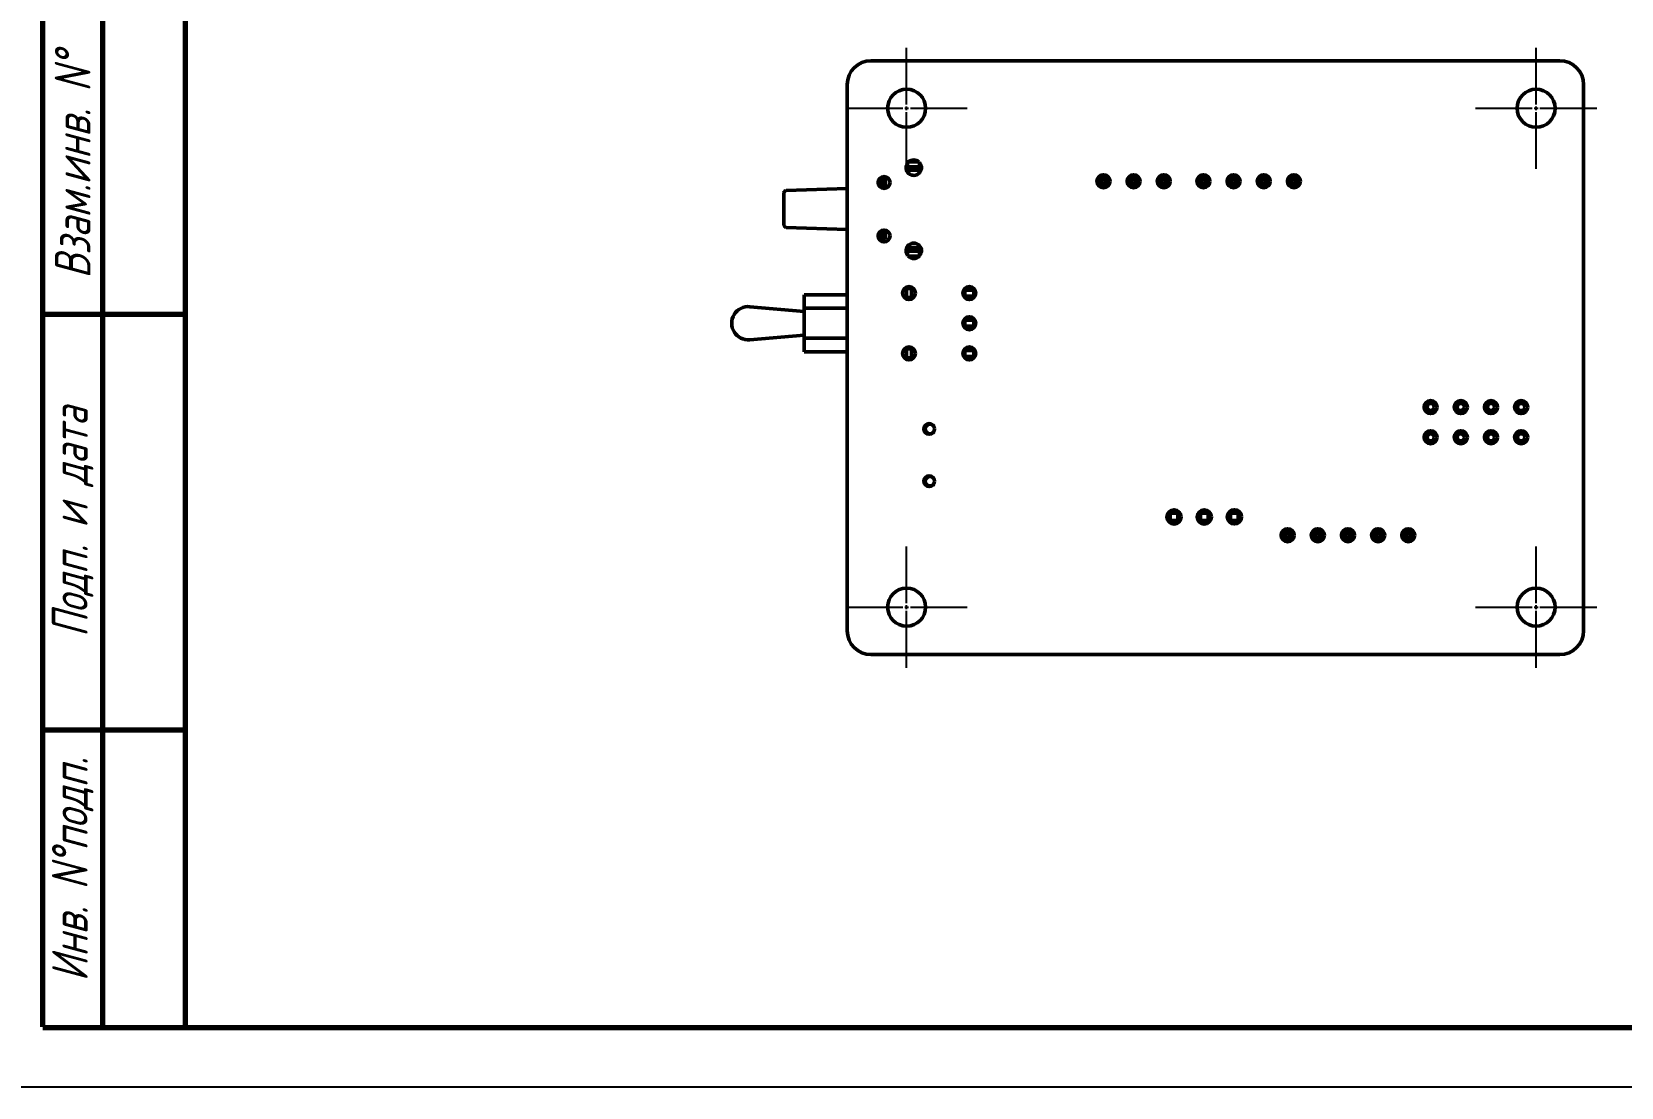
# Model space of a CAD drawing. Header units: millimetres. Extents: x 2803 to 446186229, y 1206 to 1506.
# Drawn here: x 3010.9 to 3144.7, y 1208.8 to 1297.6 of the extents above; entities that cross this region are included whole.
import ezdxf

# ---------------------------------------------------------------- set-up
doc = ezdxf.new("R2010")
doc.units = ezdxf.units.MM
doc.linetypes.add('CENTER2', pattern=[28.575, 19.05, -3.175, 3.175, -3.175])
for name, color, linetype, lineweight in [('Format', 7, 'Continuous', 25), ('Tonk', 7, 'Continuous', 25), ('Visible (ANSI)', 7, 'Continuous', 50)]:
    doc.layers.add(name, color=color, linetype=linetype, lineweight=lineweight)
doc.layers.add('KONTUR', color=7, linetype='Continuous')
doc.styles.get("Standard").update_dxf_attribs({"font": '', "width": 0.8, "oblique": 15})
doc.styles.get('Standard').set_extended_font_data('GOST type B')

# ---------------------------------------------------------------- blocks, each defined once
blk = doc.blocks.new('*U58')
at = {"layer": 'Tonk', "color": 0, "linetype": 'CENTER2', "transparency": 16777216}
for p, q in [((0, 0.32), (0, 5.1)), ((-5.1, 0), (-0.32, 0)), ((0.32, 0), (5.1, 0)), ((0, -5.1), (0, -0.32))]:
    blk.add_line(p, q, dxfattribs=at)
at = {"layer": 'Tonk', "color": 0, "linetype": 'Continuous', "transparency": 16777216}
for p, q in [((-0.16, 0), (0.16, 0)), ((0, -0.16), (0, 0.16))]:
    blk.add_line(p, q, dxfattribs=at)
blk = doc.blocks.new('*U59')
at = {"layer": 'Tonk', "color": 0, "linetype": 'CENTER2', "transparency": 16777216}
for p, q in [((0, 0.32), (0, 5.1)), ((-5.1, 0), (-0.32, 0)), ((0.32, 0), (5.1, 0)), ((0, -5.1), (0, -0.32))]:
    blk.add_line(p, q, dxfattribs=at)
at = {"layer": 'Tonk', "color": 0, "linetype": 'Continuous', "transparency": 16777216}
for p, q in [((-0.16, 0), (0.16, 0)), ((0, -0.16), (0, 0.16))]:
    blk.add_line(p, q, dxfattribs=at)
blk = doc.blocks.new('*U60')
at = {"layer": 'Tonk', "color": 0, "linetype": 'CENTER2', "transparency": 16777216}
for p, q in [((0, 0.32), (0, 5.1)), ((-5.1, 0), (-0.32, 0)), ((0.32, 0), (5.1, 0)), ((0, -5.1), (0, -0.32))]:
    blk.add_line(p, q, dxfattribs=at)
at = {"layer": 'Tonk', "color": 0, "linetype": 'Continuous', "transparency": 16777216}
for p, q in [((-0.16, 0), (0.16, 0)), ((0, -0.16), (0, 0.16))]:
    blk.add_line(p, q, dxfattribs=at)
blk = doc.blocks.new('*U61')
at = {"layer": 'Tonk', "color": 0, "linetype": 'CENTER2', "transparency": 16777216}
for p, q in [((0, 0.32), (0, 5.1)), ((-5.1, 0), (-0.32, 0)), ((0.32, 0), (5.1, 0)), ((0, -5.1), (0, -0.32))]:
    blk.add_line(p, q, dxfattribs=at)
at = {"layer": 'Tonk', "color": 0, "linetype": 'Continuous', "transparency": 16777216}
for p, q in [((-0.16, 0), (0.16, 0)), ((0, -0.16), (0, 0.16))]:
    blk.add_line(p, q, dxfattribs=at)

msp = doc.modelspace()

# ---------------------------------------------------------------- linework, layer by layer
at = {"layer": 'Format', "lineweight": 70}
for p, q in [((3023.849, 1253.782), (3023.849, 1500.782)), ((3011.849, 1213.863), (3011.849, 1358.863)), ((3016.849, 1358.863), (3016.849, 1213.863)), ((3011.849, 1273.863), (3023.849, 1273.863)), ((3023.849, 1213.782), (3023.849, 1253.782)), ((3011.849, 1238.863), (3023.849, 1238.863)), ((3418.849, 1213.782), (3011.849, 1213.782))]:
    msp.add_line(p, q, dxfattribs=at)
at = {"layer": 'Format'}
msp.add_line((3016.849, 1213.863), (3011.849, 1213.863), dxfattribs=at)
at = {"layer": 'KONTUR'}
msp.add_line((3423.849, 1208.782), (3003.849, 1208.782), dxfattribs=at)
at = {"layer": 'Visible (ANSI)'}
for p, q in [((3139.558, 1295.199), (3081.561, 1295.199)), ((3079.561, 1293.199), (3079.561, 1247.202)), ((3141.557, 1247.202), (3141.557, 1293.199)), ((3084.635, 1286.275), (3084.515, 1286.275)), ((3084.635, 1286.664), (3084.635, 1286.696)), ((3084.635, 1286.696), (3085.635, 1286.696)), ((3084.635, 1286.664), (3084.635, 1286.283)), ((3084.635, 1286.283), (3084.635, 1286.275)), ((3084.635, 1286.275), (3085.635, 1286.275)), ((3084.635, 1286.275), (3084.635, 1285.975)), ((3084.635, 1285.975), (3085.635, 1285.975)), ((3085.635, 1286.696), (3085.635, 1286.664)), ((3085.635, 1286.283), (3085.635, 1286.664)), ((3085.635, 1286.275), (3085.635, 1286.283)), ((3085.635, 1285.975), (3085.635, 1286.275)), ((3085.806, 1286.275), (3085.635, 1286.275)), ((3085.635, 1285.975), (3085.77, 1285.975)), ((3082.486, 1284.575), (3082.486, 1285.275)), ((3082.786, 1285.275), (3082.486, 1285.275)), ((3082.786, 1285.275), (3082.786, 1284.575)), ((3100.813, 1284.731), (3100.813, 1285.371)), ((3100.813, 1285.371), (3101.453, 1285.371)), ((3100.963, 1285.221), (3100.813, 1285.371)), ((3100.963, 1284.881), (3100.813, 1284.731)), ((3101.453, 1284.731), (3100.813, 1284.731)), ((3100.963, 1285.221), (3100.963, 1284.881)), ((3101.303, 1285.221), (3100.963, 1285.221)), ((3100.963, 1284.881), (3101.303, 1284.881)), ((3101.453, 1285.371), (3101.303, 1285.221)), ((3101.303, 1284.881), (3101.303, 1285.221)), ((3101.453, 1284.731), (3101.303, 1284.881)), ((3101.453, 1285.371), (3101.453, 1284.731)), ((3103.352, 1284.731), (3103.352, 1285.371)), ((3103.352, 1285.371), (3103.992, 1285.371)), ((3103.502, 1285.221), (3103.352, 1285.371)), ((3103.502, 1284.881), (3103.352, 1284.731)), ((3103.992, 1284.731), (3103.352, 1284.731)), ((3103.502, 1285.221), (3103.502, 1284.881)), ((3103.842, 1285.221), (3103.502, 1285.221)), ((3103.502, 1284.881), (3103.842, 1284.881)), ((3103.992, 1285.371), (3103.842, 1285.221)), ((3103.842, 1284.881), (3103.842, 1285.221)), ((3103.992, 1284.731), (3103.842, 1284.881)), ((3103.992, 1285.371), (3103.992, 1284.731)), ((3105.892, 1284.731), (3105.892, 1285.371)), ((3105.892, 1285.371), (3106.532, 1285.371)), ((3106.042, 1285.221), (3105.892, 1285.371)), ((3106.042, 1284.881), (3105.892, 1284.731)), ((3106.532, 1284.731), (3105.892, 1284.731)), ((3106.042, 1285.221), (3106.042, 1284.881)), ((3106.382, 1285.221), (3106.042, 1285.221)), ((3106.042, 1284.881), (3106.382, 1284.881)), ((3106.532, 1285.371), (3106.382, 1285.221)), ((3106.382, 1284.881), (3106.382, 1285.221)), ((3106.532, 1284.731), (3106.382, 1284.881)), ((3106.532, 1285.371), (3106.532, 1284.731)), ((3109.226, 1284.731), (3109.226, 1285.371)), ((3109.226, 1285.371), (3109.866, 1285.371)), ((3109.226, 1285.371), (3109.376, 1285.221)), ((3109.226, 1284.731), (3109.376, 1284.881)), ((3109.866, 1284.731), (3109.226, 1284.731)), ((3109.716, 1285.221), (3109.376, 1285.221)), ((3109.376, 1285.221), (3109.376, 1284.881)), ((3109.376, 1284.881), (3109.716, 1284.881)), ((3109.716, 1285.221), (3109.866, 1285.371)), ((3109.716, 1284.881), (3109.716, 1285.221)), ((3109.716, 1284.881), (3109.866, 1284.731)), ((3109.866, 1285.371), (3109.866, 1284.731)), ((3111.766, 1284.731), (3111.766, 1285.371)), ((3111.766, 1285.371), (3112.406, 1285.371)), ((3111.766, 1285.371), (3111.916, 1285.221)), ((3111.766, 1284.731), (3111.916, 1284.881)), ((3112.406, 1284.731), (3111.766, 1284.731)), ((3112.256, 1285.221), (3111.916, 1285.221)), ((3111.916, 1285.221), (3111.916, 1284.881)), ((3111.916, 1284.881), (3112.256, 1284.881)), ((3112.256, 1285.221), (3112.406, 1285.371)), ((3112.256, 1284.881), (3112.256, 1285.221)), ((3112.256, 1284.881), (3112.406, 1284.731)), ((3112.406, 1285.371), (3112.406, 1284.731)), ((3114.306, 1284.731), (3114.306, 1285.371)), ((3114.306, 1285.371), (3114.946, 1285.371)), ((3114.306, 1285.371), (3114.456, 1285.221)), ((3114.306, 1284.731), (3114.456, 1284.881)), ((3114.946, 1284.731), (3114.306, 1284.731)), ((3114.796, 1285.221), (3114.456, 1285.221)), ((3114.456, 1285.221), (3114.456, 1284.881)), ((3114.456, 1284.881), (3114.796, 1284.881)), ((3114.796, 1285.221), (3114.946, 1285.371)), ((3114.796, 1284.881), (3114.796, 1285.221)), ((3114.796, 1284.881), (3114.946, 1284.731)), ((3114.946, 1285.371), (3114.946, 1284.731)), ((3116.846, 1284.731), (3116.846, 1285.371)), ((3116.846, 1285.371), (3117.486, 1285.371)), ((3116.846, 1285.371), (3116.996, 1285.221)), ((3116.846, 1284.731), (3116.996, 1284.881)), ((3117.486, 1284.731), (3116.846, 1284.731)), ((3117.336, 1285.221), (3116.996, 1285.221)), ((3116.996, 1285.221), (3116.996, 1284.881)), ((3116.996, 1284.881), (3117.336, 1284.881)), ((3117.336, 1285.221), (3117.486, 1285.371)), ((3117.336, 1284.881), (3117.336, 1285.221)), ((3117.336, 1284.881), (3117.486, 1284.731)), ((3117.486, 1285.371), (3117.486, 1284.731)), ((3074.236, 1281.372), (3074.236, 1284.077)), ((3074.429, 1284.277), (3079.561, 1284.457)), ((3082.486, 1284.575), (3082.786, 1284.575)), ((3074.429, 1281.173), (3079.561, 1280.993)), ((3082.786, 1280.875), (3082.486, 1280.875)), ((3082.486, 1280.175), (3082.486, 1280.875)), ((3082.786, 1280.875), (3082.786, 1280.175)), ((3082.786, 1280.175), (3082.486, 1280.175)), ((3084.635, 1279.475), (3084.572, 1279.475)), ((3084.635, 1279.175), (3084.635, 1279.475)), ((3085.635, 1279.475), (3084.635, 1279.475)), ((3085.749, 1279.475), (3085.635, 1279.475)), ((3085.635, 1279.475), (3085.635, 1279.175)), ((3084.635, 1279.175), (3084.511, 1279.175)), ((3084.635, 1279.167), (3084.635, 1279.175)), ((3084.635, 1279.175), (3085.635, 1279.175)), ((3084.635, 1278.786), (3084.635, 1279.167)), ((3084.635, 1278.786), (3084.635, 1278.754)), ((3084.635, 1278.754), (3085.635, 1278.754)), ((3085.81, 1279.175), (3085.635, 1279.175)), ((3085.635, 1279.175), (3085.635, 1279.167)), ((3085.635, 1279.167), (3085.635, 1278.786)), ((3085.635, 1278.754), (3085.635, 1278.786)), ((3075.931, 1274.37), (3075.931, 1275.5)), ((3079.561, 1275.5), (3075.931, 1275.5)), ((3084.37, 1276.02), (3084.45, 1276.02)), ((3084.45, 1276.02), (3084.56, 1276.02)), ((3084.56, 1275.26), (3084.56, 1276.02)), ((3084.56, 1276.02), (3084.96, 1276.02)), ((3084.96, 1276.02), (3084.96, 1275.26)), ((3089.46, 1276.031), (3089.46, 1275.895)), ((3089.46, 1275.895), (3089.46, 1275.385)), ((3090.22, 1275.895), (3089.46, 1275.895)), ((3090.22, 1275.385), (3089.46, 1275.385)), ((3089.46, 1275.385), (3089.46, 1275.25)), ((3089.96, 1276.172), (3089.96, 1275.895)), ((3089.96, 1275.385), (3089.96, 1275.109)), ((3090.22, 1275.895), (3090.22, 1275.385)), ((3090.22, 1275.895), (3090.24, 1275.895)), ((3090.22, 1275.385), (3090.24, 1275.385)), ((3090.322, 1275.895), (3090.24, 1275.895)), ((3090.322, 1275.385), (3090.24, 1275.385)), ((3090.34, 1275.857), (3090.34, 1275.423)), ((3075.931, 1274.095), (3071.353, 1274.495)), ((3075.931, 1274.37), (3079.561, 1274.37)), ((3075.931, 1271.831), (3075.931, 1274.37)), ((3084.45, 1275.26), (3084.37, 1275.26)), ((3084.56, 1275.26), (3084.45, 1275.26)), ((3084.96, 1275.26), (3084.56, 1275.26)), ((3089.46, 1273.491), (3089.46, 1273.355)), ((3089.46, 1273.355), (3089.46, 1272.845)), ((3090.22, 1273.355), (3089.46, 1273.355)), ((3089.46, 1272.845), (3089.46, 1272.71)), ((3090.22, 1272.845), (3089.46, 1272.845)), ((3089.96, 1273.632), (3089.96, 1273.355)), ((3089.96, 1272.845), (3089.96, 1272.569)), ((3090.22, 1273.355), (3090.22, 1272.845)), ((3090.22, 1273.355), (3090.24, 1273.355)), ((3090.22, 1272.845), (3090.24, 1272.845)), ((3090.322, 1273.355), (3090.24, 1273.355)), ((3090.322, 1272.845), (3090.24, 1272.845)), ((3090.34, 1273.317), (3090.34, 1272.884)), ((3075.931, 1272.106), (3071.353, 1271.706)), ((3075.931, 1271.831), (3079.561, 1271.831)), ((3075.931, 1270.701), (3075.931, 1271.831)), ((3079.561, 1270.701), (3075.931, 1270.701)), ((3084.37, 1270.941), (3084.45, 1270.941)), ((3084.45, 1270.181), (3084.37, 1270.181)), ((3084.45, 1270.941), (3084.56, 1270.941)), ((3084.56, 1270.181), (3084.45, 1270.181)), ((3084.56, 1270.181), (3084.56, 1270.941)), ((3084.56, 1270.941), (3084.96, 1270.941)), ((3084.96, 1270.181), (3084.56, 1270.181)), ((3084.96, 1270.941), (3084.96, 1270.181)), ((3089.46, 1270.951), (3089.46, 1270.816)), ((3089.46, 1270.816), (3089.46, 1270.306)), ((3090.22, 1270.816), (3089.46, 1270.816)), ((3089.46, 1270.306), (3089.46, 1270.17)), ((3090.22, 1270.306), (3089.46, 1270.306)), ((3089.96, 1271.092), (3089.96, 1270.816)), ((3089.96, 1270.306), (3089.96, 1270.029)), ((3090.22, 1270.816), (3090.22, 1270.306)), ((3090.22, 1270.816), (3090.24, 1270.816)), ((3090.22, 1270.306), (3090.24, 1270.306)), ((3090.322, 1270.816), (3090.24, 1270.816)), ((3090.322, 1270.306), (3090.24, 1270.306)), ((3090.34, 1270.777), (3090.34, 1270.344)), ((3106.759, 1256.484), (3106.759, 1257.124)), ((3107.399, 1257.124), (3106.759, 1257.124)), ((3107.399, 1256.484), (3107.399, 1257.124)), ((3109.299, 1257.124), (3109.299, 1256.484)), ((3109.299, 1257.124), (3109.939, 1257.124)), ((3109.939, 1257.124), (3109.939, 1256.484)), ((3111.839, 1257.124), (3111.839, 1256.489)), ((3111.839, 1257.124), (3112.479, 1257.124)), ((3112.479, 1257.124), (3112.479, 1256.489)), ((3107.399, 1256.484), (3106.759, 1256.484)), ((3109.299, 1256.484), (3109.939, 1256.484)), ((3111.839, 1256.489), (3112.479, 1256.489)), ((3116.319, 1254.931), (3116.319, 1255.571)), ((3116.319, 1255.571), (3116.959, 1255.571)), ((3116.469, 1255.421), (3116.319, 1255.571)), ((3116.469, 1255.421), (3116.469, 1255.081)), ((3116.809, 1255.421), (3116.469, 1255.421)), ((3116.959, 1255.571), (3116.809, 1255.421)), ((3116.809, 1255.081), (3116.809, 1255.421)), ((3116.959, 1255.571), (3116.959, 1254.931)), ((3118.859, 1254.931), (3118.859, 1255.571)), ((3118.859, 1255.571), (3119.499, 1255.571)), ((3119.009, 1255.421), (3118.859, 1255.571)), ((3119.009, 1255.421), (3119.009, 1255.081)), ((3119.349, 1255.421), (3119.009, 1255.421)), ((3119.499, 1255.571), (3119.349, 1255.421)), ((3119.349, 1255.081), (3119.349, 1255.421)), ((3119.499, 1255.571), (3119.499, 1254.931)), ((3121.399, 1254.931), (3121.399, 1255.571)), ((3121.399, 1255.571), (3122.038, 1255.571)), ((3121.549, 1255.421), (3121.399, 1255.571)), ((3121.549, 1255.421), (3121.549, 1255.081)), ((3121.888, 1255.421), (3121.549, 1255.421)), ((3122.038, 1255.571), (3121.888, 1255.421)), ((3121.888, 1255.081), (3121.888, 1255.421)), ((3122.038, 1255.571), (3122.038, 1254.931)), ((3123.938, 1254.931), (3123.938, 1255.571)), ((3123.938, 1255.571), (3124.578, 1255.571)), ((3124.088, 1255.421), (3123.938, 1255.571)), ((3124.088, 1255.421), (3124.088, 1255.081)), ((3124.428, 1255.421), (3124.088, 1255.421)), ((3124.578, 1255.571), (3124.428, 1255.421)), ((3124.428, 1255.081), (3124.428, 1255.421)), ((3124.578, 1255.571), (3124.578, 1254.931)), ((3126.478, 1254.931), (3126.478, 1255.571)), ((3126.478, 1255.571), (3127.118, 1255.571)), ((3126.628, 1255.421), (3126.478, 1255.571)), ((3126.628, 1255.421), (3126.628, 1255.081)), ((3126.968, 1255.421), (3126.628, 1255.421)), ((3127.118, 1255.571), (3126.968, 1255.421)), ((3126.968, 1255.081), (3126.968, 1255.421)), ((3127.118, 1255.571), (3127.118, 1254.931)), ((3116.469, 1255.081), (3116.319, 1254.931)), ((3116.959, 1254.931), (3116.319, 1254.931)), ((3116.469, 1255.081), (3116.809, 1255.081)), ((3116.959, 1254.931), (3116.809, 1255.081)), ((3119.009, 1255.081), (3118.859, 1254.931)), ((3119.499, 1254.931), (3118.859, 1254.931)), ((3119.009, 1255.081), (3119.349, 1255.081)), ((3119.499, 1254.931), (3119.349, 1255.081)), ((3121.549, 1255.081), (3121.399, 1254.931)), ((3122.038, 1254.931), (3121.399, 1254.931)), ((3121.549, 1255.081), (3121.888, 1255.081)), ((3122.038, 1254.931), (3121.888, 1255.081)), ((3124.088, 1255.081), (3123.938, 1254.931)), ((3124.578, 1254.931), (3123.938, 1254.931)), ((3124.088, 1255.081), (3124.428, 1255.081)), ((3124.578, 1254.931), (3124.428, 1255.081)), ((3126.628, 1255.081), (3126.478, 1254.931)), ((3127.118, 1254.931), (3126.478, 1254.931)), ((3126.628, 1255.081), (3126.968, 1255.081)), ((3127.118, 1254.931), (3126.968, 1255.081)), ((3081.561, 1245.202), (3139.558, 1245.202))]:
    msp.add_line(p, q, dxfattribs=at)
for centre, radius in [((3084.56, 1291.199), 1.6), ((3137.558, 1291.199), 1.6), ((3082.661, 1284.95), 0.5), ((3101.133, 1285.052), 0.55), ((3103.672, 1285.052), 0.55), ((3106.212, 1285.052), 0.55), ((3109.546, 1285.052), 0.55), ((3112.086, 1285.052), 0.55), ((3114.626, 1285.052), 0.55), ((3117.166, 1285.052), 0.55), ((3082.661, 1280.45), 0.5), ((3084.76, 1275.64), 0.545), ((3089.84, 1275.64), 0.545), ((3089.84, 1273.1), 0.545), ((3084.76, 1270.561), 0.545), ((3089.84, 1270.561), 0.545), ((3128.678, 1266.041), 0.55), ((3128.678, 1266.041), 0.3), ((3131.218, 1266.041), 0.55), ((3131.218, 1266.041), 0.3), ((3133.758, 1266.041), 0.55), ((3133.758, 1266.041), 0.3), ((3136.298, 1266.041), 0.55), ((3136.298, 1266.041), 0.3), ((3086.46, 1264.201), 0.45), ((3128.678, 1263.501), 0.55), ((3128.678, 1263.501), 0.3), ((3131.218, 1263.501), 0.55), ((3131.218, 1263.501), 0.3), ((3133.758, 1263.501), 0.55), ((3133.758, 1263.501), 0.3), ((3136.298, 1263.501), 0.55), ((3136.298, 1263.501), 0.3), ((3086.46, 1259.801), 0.45), ((3107.079, 1256.796), 0.6), ((3109.619, 1256.796), 0.6), ((3112.159, 1256.801), 0.6), ((3116.639, 1255.251), 0.55), ((3119.179, 1255.251), 0.55), ((3121.719, 1255.251), 0.55), ((3124.258, 1255.251), 0.55), ((3126.798, 1255.251), 0.55), ((3084.56, 1249.202), 1.6), ((3137.558, 1249.202), 1.6)]:
    msp.add_circle(centre, radius, dxfattribs=at)
for centre, radius, start, end in [((3081.561, 1293.199), 2.001, 90.02084, 179.97916), ((3139.557, 1293.199), 2.001, 0.02075, 89.97925), ((3085.16, 1286.2), 0.65, 143.87105, 43.04906), ((3085.16, 1286.2), 0.65, 49.8251, 130.17489), ((3074.436, 1284.077), 0.2, 92, 180), ((3074.436, 1281.372), 0.2, 180, 268), ((3085.16, 1279.2), 0.65, 316.9509, 216.1289), ((3085.16, 1279.2), 0.65, 223.40315, 316.59684), ((3071.231, 1273.1), 1.4, 85, 275), ((3086.52, 1264.201), 0.4, 35.86554, 324.13447), ((3086.52, 1259.801), 0.4, 35.86584, 324.13417), ((3081.561, 1247.203), 2.001, 180.02084, 269.97916), ((3139.557, 1247.203), 2.001, 270.02075, 359.97925)]:
    msp.add_arc(centre, radius, start, end, dxfattribs=at)

# ---------------------------------------------------------------- block references
at = {"layer": 'Tonk', "linetype": 'CENTER2'}
for name, p in [('*U58', (3084.56, 1291.199)), ('*U59', (3137.558, 1291.199)), ('*U61', (3084.56, 1249.202)), ('*U60', (3137.558, 1249.202))]:
    msp.add_blockref(name, p, dxfattribs=at)

# ---------------------------------------------------------------- texts
at = {"char_height": 3, "attachment_point": 5, "rotation": 90}
for s, insert, width in [('{\\fISOCPEUR|b0|i0|c204|p34;Взам}.{\\fISOCPEUR|b0|i0|c204|p34;инв}. N°', (3014.349, 1286.363), 27.3602), ('Подп. и дата', (3014.349, 1256.363), 35), ('{\\fISOCPEUR|b0|i0|c204|p34;Инв}. N°{\\fISOCPEUR|b0|i0|c204|p34;подп}.', (3014.349, 1227.11), 26.6565)]:
    msp.add_mtext(s, dxfattribs=dict(at, insert=insert, width=width))

doc.saveas('drawing.dxf')
